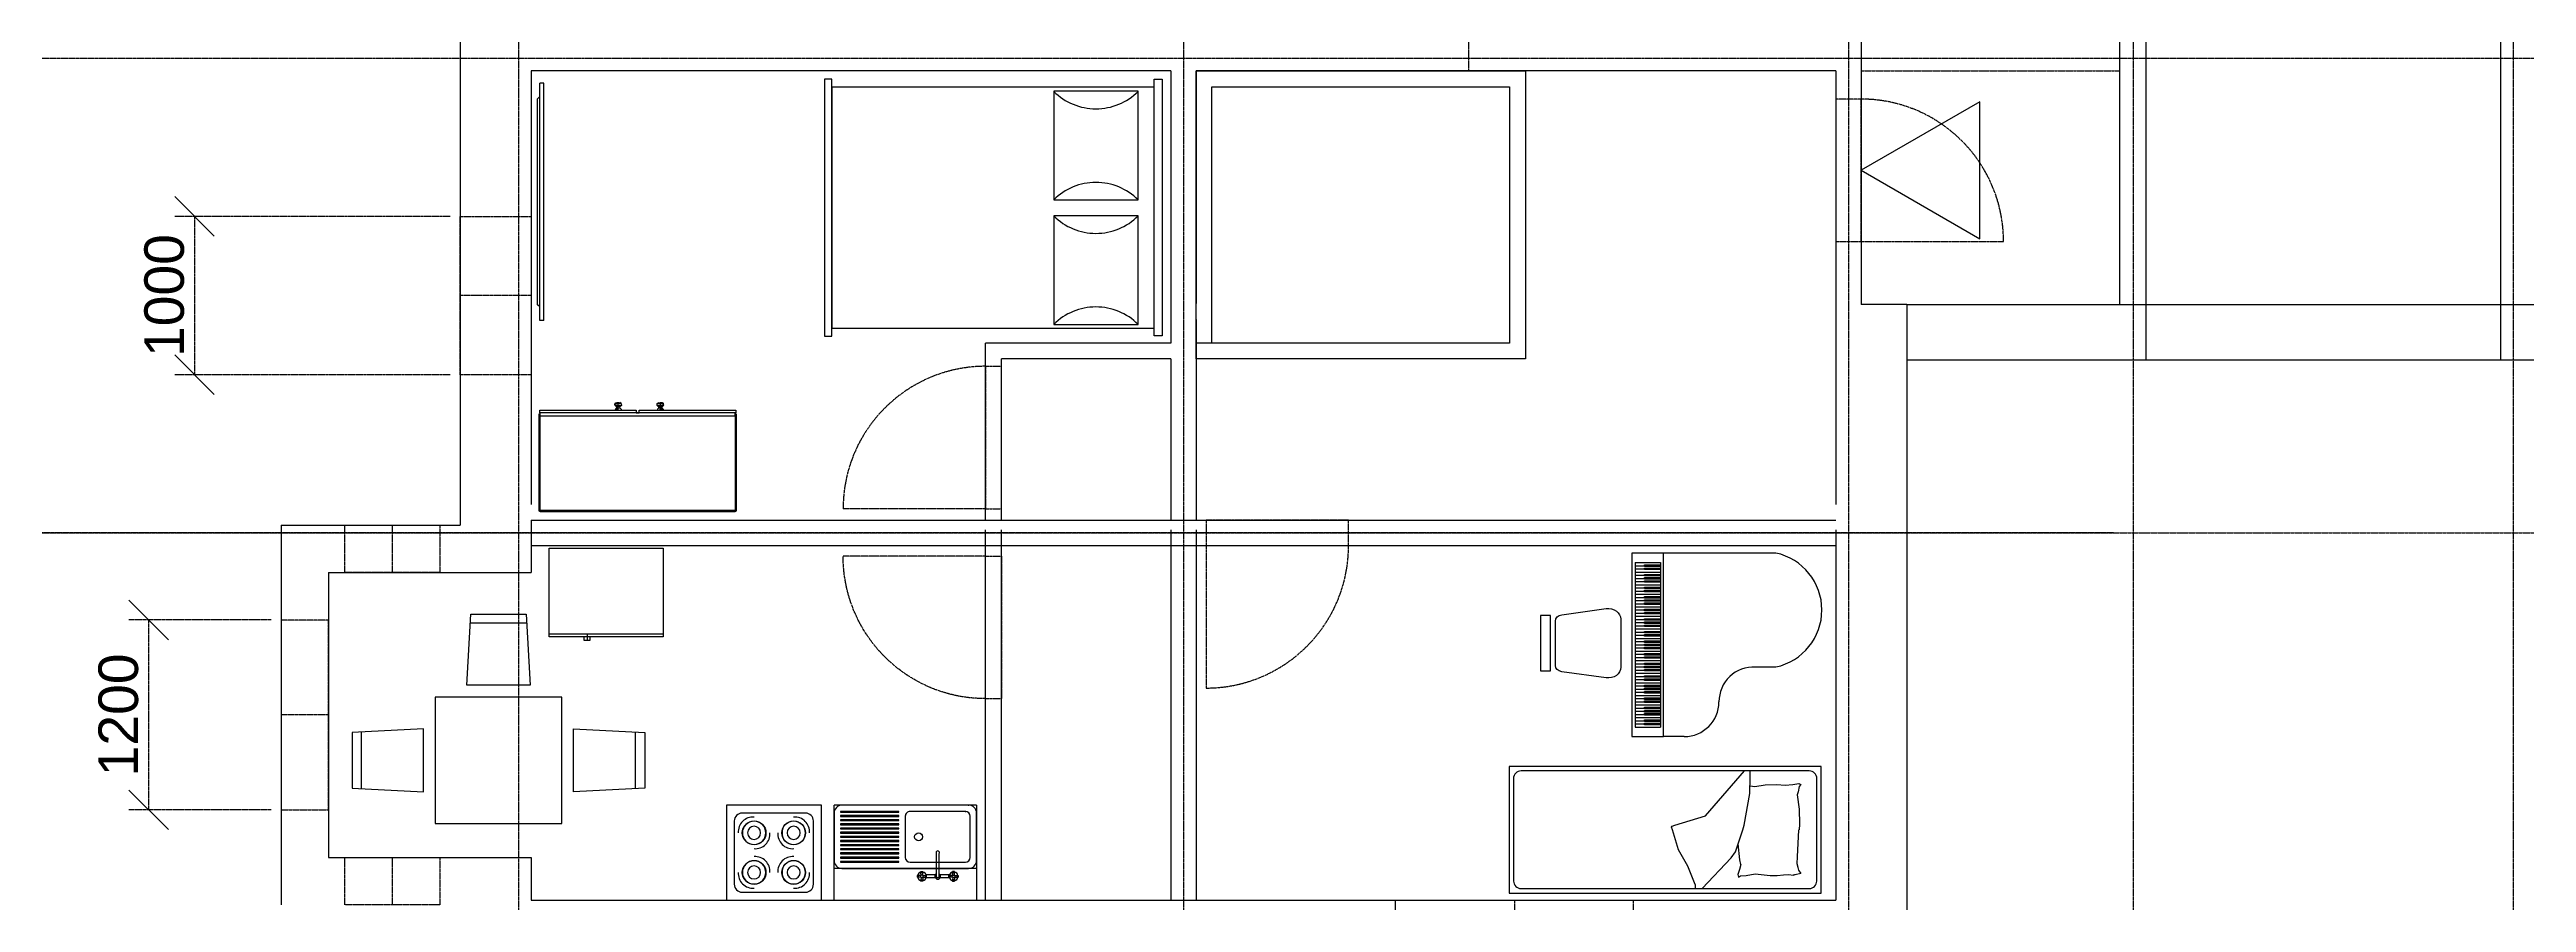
# Model space of a CAD drawing. Header units: millimetres. Extents: x -10810 to 173005, y -5940 to 37270.
# Drawn here: x 694 to 16341, y 2162 to 7552 of the extents above; entities that cross this region are included whole.
import ezdxf

# ---------------------------------------------------------------- set-up
doc = ezdxf.new("R2010")
doc.units = ezdxf.units.MM
doc.linetypes.add('Штрих-пунктир', pattern=[24, 20, -1.5, 1, -1.5])
for name, color, linetype in [('Двери', 100, 'Continuous'), ('Мебель', 130, 'Continuous'), ('Окна', 130, 'Continuous'), ('Оси 2', 240, 'Continuous'), ('Стены', 40, 'Continuous')]:
    doc.layers.add(name, color=color, linetype=linetype)
doc.styles.get("Standard").update_dxf_attribs({"font": 'arial.ttf'})
doc.dimstyles.new('ISO-25', dxfattribs={"dimtxt": 2.5, "dimasz": 2.5, "dimexe": 1.25, "dimexo": 0.625, "dimtad": 1, "dimtxsty": 'Standard', "dimblk": 'OBLIQUE', "dimcen": 2.5, "dimadec": 0, "dimazin": 0, "dimtfac": 1, "dimtmove": 0, "dimatfit": 3, "dimfxl": 1, "dimarcsym": 0})

# ---------------------------------------------------------------- blocks, each defined once
blk = doc.blocks.new('_Oblique')
at = {"color": 0, "linetype": 'ByBlock', "lineweight": -2}
blk.add_line((-0.5, -0.5), (0.5, 0.5), dxfattribs=at)
blk = doc.blocks.new('*D7')
at = {"layer": 'Defpoints', "color": 0, "linetype": 'Штрих-пунктир'}
for p in [(-3220, 4497), (13857, 4497), (13730, 2097)]:
    blk.add_point(p, dxfattribs=at)
at = {"layer": 'Оси 2', "color": 0, "linetype": 'Штрих-пунктир', "lineweight": -2}
for p, q in [((13732, 4497), (-3470, 4497)), ((-3220, 2097), (-3220, 4497)), ((13605, 2097), (-3470, 2097))]:
    blk.add_line(p, q, dxfattribs=at)
at = {"layer": 'Оси 2', "color": 0, "linetype": 'Штрих-пунктир', "lineweight": -2, "xscale": 500, "yscale": 500, "zscale": 500}
for p, rotation in [((-3220, 4497), 90), ((-3220, 2097), 270)]:
    blk.add_blockref('_Oblique', p, dxfattribs=dict(at, rotation=rotation))
at = {"layer": 'Оси 2', "color": 0, "linetype": 'Штрих-пунктир', "insert": (-3600, 3297), "char_height": 500, "attachment_point": 5, "rotation": 90}
blk.add_mtext('2400', dxfattribs=at)
blk = doc.blocks.new('Piano - Baby Grand')
at = {"linetype": 'Continuous'}
for p, q in [((-29, 8.250005), (-29, -27.249995)), ((7, 1.250005), (7, 8.250005)), ((29, -20.749995), (29, -27.249995)), ((-29, -27.249995), (-29, -37.249995)), ((29, -27.249995), (-29, -27.249995)), ((-26, -36.249995), (-26, -28.249995)), ((-26, -28.249995), (26, -28.249995)), ((-25.25, -33.249995), (-25.25, -28.249995)), ((-24.75, -28.249995), (-24.75, -33.249995)), ((-24.25, -33.249995), (-24.25, -28.249995)), ((-23.75, -28.249995), (-23.75, -33.249995)), ((-23, -36.249995), (-23, -28.249995)), ((-22.25, -33.249995), (-22.25, -28.249995)), ((-21.75, -28.249995), (-21.75, -33.249995)), ((-21.25, -33.249995), (-21.25, -28.249995)), ((-20.75, -28.249995), (-20.75, -33.249995)), ((-20.25, -33.249995), (-20.25, -28.249995)), ((-19.75, -28.249995), (-19.75, -33.249995)), ((-19, -36.249995), (-19, -28.249995)), ((-18.25, -33.249995), (-18.25, -28.249995)), ((-17.75, -28.249995), (-17.75, -33.249995)), ((-17.25, -33.249995), (-17.25, -28.249995)), ((-16.75, -28.249995), (-16.75, -33.249995)), ((-16, -36.249995), (-16, -28.249995)), ((-15.25, -33.249995), (-15.25, -28.249995)), ((-14.75, -28.249995), (-14.75, -33.249995)), ((-14.25, -33.249995), (-14.25, -28.249995)), ((-13.75, -28.249995), (-13.75, -33.249995)), ((-13.25, -33.249995), (-13.25, -28.249995)), ((-12.75, -28.249995), (-12.75, -33.249995)), ((-12, -36.249995), (-12, -28.249995)), ((-11.25, -33.249995), (-11.25, -28.249995)), ((-10.75, -28.249995), (-10.75, -33.249995)), ((-10.25, -33.249995), (-10.25, -28.249995)), ((-9.75, -28.249995), (-9.75, -33.249995)), ((-9, -36.249995), (-9, -28.249995)), ((-8.25, -33.249995), (-8.25, -28.249995)), ((-7.75, -28.249995), (-7.75, -33.249995)), ((-7.25, -33.249995), (-7.25, -28.249995)), ((-6.75, -28.249995), (-6.75, -33.249995)), ((-6.25, -33.249995), (-6.25, -28.249995)), ((-5.75, -28.249995), (-5.75, -33.249995)), ((-5, -36.249995), (-5, -28.249995)), ((-4.25, -33.249995), (-4.25, -28.249995)), ((-3.75, -28.249995), (-3.75, -33.249995)), ((-3.25, -33.249995), (-3.25, -28.249995)), ((-2.75, -28.249995), (-2.75, -33.249995)), ((-2, -36.249995), (-2, -28.249995)), ((-1.25, -33.249995), (-1.25, -28.249995)), ((-0.75, -28.249995), (-0.75, -33.249995)), ((-0.25, -33.249995), (-0.25, -28.249995)), ((0.25, -28.249995), (0.25, -33.249995)), ((0.75, -33.249995), (0.75, -28.249995)), ((1.25, -28.249995), (1.25, -33.249995)), ((2, -36.249995), (2, -28.249995)), ((2.75, -33.249995), (2.75, -28.249995)), ((3.25, -28.249995), (3.25, -33.249995)), ((3.75, -33.249995), (3.75, -28.249995)), ((4.25, -28.249995), (4.25, -33.249995)), ((5, -36.249995), (5, -28.249995)), ((5.75, -33.249995), (5.75, -28.249995)), ((6.25, -28.249995), (6.25, -33.249995)), ((6.75, -33.249995), (6.75, -28.249995)), ((7.25, -28.249995), (7.25, -33.249995)), ((7.75, -33.249995), (7.75, -28.249995)), ((8.25, -28.249995), (8.25, -33.249995)), ((9, -36.249995), (9, -28.249995)), ((9.75, -33.249995), (9.75, -28.249995)), ((10.25, -28.249995), (10.25, -33.249995)), ((10.75, -33.249995), (10.75, -28.249995)), ((11.25, -28.249995), (11.25, -33.249995)), ((12, -36.249995), (12, -28.249995)), ((12.75, -33.249995), (12.75, -28.249995)), ((13.25, -28.249995), (13.25, -33.249995)), ((13.75, -33.249995), (13.75, -28.249995)), ((14.25, -28.249995), (14.25, -33.249995)), ((14.75, -33.249995), (14.75, -28.249995)), ((15.25, -28.249995), (15.25, -33.249995)), ((16, -36.249995), (16, -28.249995)), ((16.75, -33.249995), (16.75, -28.249995)), ((17.25, -28.249995), (17.25, -33.249995)), ((17.75, -33.249995), (17.75, -28.249995)), ((18.25, -28.249995), (18.25, -33.249995)), ((19, -36.249995), (19, -28.249995)), ((19.75, -33.249995), (19.75, -28.249995)), ((20.25, -28.249995), (20.25, -33.249995)), ((20.75, -33.249995), (20.75, -28.249995)), ((21.25, -28.249995), (21.25, -33.249995)), ((21.75, -33.249995), (21.75, -28.249995)), ((22.25, -28.249995), (22.25, -33.249995)), ((23, -36.249995), (23, -28.249995)), ((23.75, -33.249995), (23.75, -28.249995)), ((24.25, -28.249995), (24.25, -33.249995)), ((24.75, -33.249995), (24.75, -28.249995)), ((25.25, -28.249995), (25.25, -33.249995)), ((26, -36.249995), (26, -28.249995)), ((29, -37.249995), (29, -27.249995)), ((-29, -37.249995), (29, -37.249995)), ((-26, -36.249995), (-25, -36.249995)), ((-25, -33.249995), (-25.25, -33.249995)), ((-24.75, -33.249995), (-25, -33.249995)), ((-25, -36.249995), (-25, -33.249995)), ((-25, -36.249995), (-24, -36.249995)), ((-24, -33.249995), (-24.25, -33.249995)), ((-23.75, -33.249995), (-24, -33.249995)), ((-24, -36.249995), (-24, -33.249995)), ((-24, -36.249995), (-23, -36.249995)), ((-23, -36.249995), (-22, -36.249995)), ((-22, -33.249995), (-22.25, -33.249995)), ((-21.75, -33.249995), (-22, -33.249995)), ((-22, -36.249995), (-22, -33.249995)), ((-22, -36.249995), (-21, -36.249995)), ((-21, -33.249995), (-21.25, -33.249995)), ((-20.75, -33.249995), (-21, -33.249995)), ((-21, -36.249995), (-21, -33.249995)), ((-21, -36.249995), (-20, -36.249995)), ((-20, -33.249995), (-20.25, -33.249995)), ((-19.75, -33.249995), (-20, -33.249995)), ((-20, -36.249995), (-20, -33.249995)), ((-20, -36.249995), (-19, -36.249995)), ((-19, -36.249995), (-18, -36.249995)), ((-18, -33.249995), (-18.25, -33.249995)), ((-17.75, -33.249995), (-18, -33.249995)), ((-18, -36.249995), (-18, -33.249995)), ((-18, -36.249995), (-17, -36.249995)), ((-17, -33.249995), (-17.25, -33.249995)), ((-16.75, -33.249995), (-17, -33.249995)), ((-17, -36.249995), (-17, -33.249995)), ((-17, -36.249995), (-16, -36.249995)), ((-16, -36.249995), (-15, -36.249995)), ((-15, -33.249995), (-15.25, -33.249995)), ((-14.75, -33.249995), (-15, -33.249995)), ((-15, -36.249995), (-15, -33.249995)), ((-15, -36.249995), (-14, -36.249995)), ((-14, -33.249995), (-14.25, -33.249995)), ((-13.75, -33.249995), (-14, -33.249995)), ((-14, -36.249995), (-14, -33.249995)), ((-14, -36.249995), (-13, -36.249995)), ((-13, -33.249995), (-13.25, -33.249995)), ((-12.75, -33.249995), (-13, -33.249995)), ((-13, -36.249995), (-13, -33.249995)), ((-13, -36.249995), (-12, -36.249995)), ((-12, -36.249995), (-11, -36.249995)), ((-11, -33.249995), (-11.25, -33.249995)), ((-10.75, -33.249995), (-11, -33.249995)), ((-11, -36.249995), (-11, -33.249995)), ((-11, -36.249995), (-10, -36.249995)), ((-10, -33.249995), (-10.25, -33.249995)), ((-9.75, -33.249995), (-10, -33.249995)), ((-10, -36.249995), (-10, -33.249995)), ((-10, -36.249995), (-9, -36.249995)), ((-9, -36.249995), (-8, -36.249995)), ((-8, -33.249995), (-8.25, -33.249995)), ((-7.75, -33.249995), (-8, -33.249995)), ((-8, -36.249995), (-8, -33.249995)), ((-8, -36.249995), (-7, -36.249995)), ((-7, -33.249995), (-7.25, -33.249995)), ((-6.75, -33.249995), (-7, -33.249995)), ((-7, -36.249995), (-7, -33.249995)), ((-7, -36.249995), (-6, -36.249995)), ((-6, -33.249995), (-6.25, -33.249995)), ((-5.75, -33.249995), (-6, -33.249995)), ((-6, -36.249995), (-6, -33.249995)), ((-6, -36.249995), (-5, -36.249995)), ((-5, -36.249995), (-4, -36.249995)), ((-4, -33.249995), (-4.25, -33.249995)), ((-3.75, -33.249995), (-4, -33.249995)), ((-4, -36.249995), (-4, -33.249995)), ((-4, -36.249995), (-3, -36.249995)), ((-3, -33.249995), (-3.25, -33.249995)), ((-2.75, -33.249995), (-3, -33.249995)), ((-3, -36.249995), (-3, -33.249995)), ((-3, -36.249995), (-2, -36.249995)), ((-2, -36.249995), (-1, -36.249995)), ((-1, -33.249995), (-1.25, -33.249995)), ((-0.75, -33.249995), (-1, -33.249995)), ((-1, -36.249995), (-1, -33.249995)), ((-1, -36.249995), (0, -36.249995)), ((0, -33.249995), (-0.25, -33.249995)), ((0.25, -33.249995), (0, -33.249995)), ((0, -36.249995), (0, -33.249995)), ((0, -36.249995), (1, -36.249995)), ((1, -33.249995), (0.75, -33.249995)), ((1.25, -33.249995), (1, -33.249995)), ((1, -36.249995), (1, -33.249995)), ((1, -36.249995), (2, -36.249995)), ((2, -36.249995), (3, -36.249995)), ((3, -33.249995), (2.75, -33.249995)), ((3.25, -33.249995), (3, -33.249995)), ((3, -36.249995), (3, -33.249995)), ((3, -36.249995), (4, -36.249995)), ((4, -33.249995), (3.75, -33.249995)), ((4.25, -33.249995), (4, -33.249995)), ((4, -36.249995), (4, -33.249995)), ((4, -36.249995), (5, -36.249995)), ((5, -36.249995), (6, -36.249995)), ((6, -33.249995), (5.75, -33.249995)), ((6.25, -33.249995), (6, -33.249995)), ((6, -36.249995), (6, -33.249995)), ((6, -36.249995), (7, -36.249995)), ((7, -33.249995), (6.75, -33.249995)), ((7.25, -33.249995), (7, -33.249995)), ((7, -36.249995), (7, -33.249995)), ((7, -36.249995), (8, -36.249995)), ((8, -33.249995), (7.75, -33.249995)), ((8.25, -33.249995), (8, -33.249995)), ((8, -36.249995), (8, -33.249995)), ((8, -36.249995), (9, -36.249995)), ((9, -36.249995), (10, -36.249995)), ((10, -33.249995), (9.75, -33.249995)), ((10.25, -33.249995), (10, -33.249995)), ((10, -36.249995), (10, -33.249995)), ((10, -36.249995), (11, -36.249995)), ((11, -33.249995), (10.75, -33.249995)), ((11.25, -33.249995), (11, -33.249995)), ((11, -36.249995), (11, -33.249995)), ((11, -36.249995), (12, -36.249995)), ((12, -36.249995), (13, -36.249995)), ((13, -33.249995), (12.75, -33.249995)), ((13.25, -33.249995), (13, -33.249995)), ((13, -36.249995), (13, -33.249995)), ((13, -36.249995), (14, -36.249995)), ((14, -33.249995), (13.75, -33.249995)), ((14.25, -33.249995), (14, -33.249995)), ((14, -36.249995), (14, -33.249995)), ((14, -36.249995), (15, -36.249995)), ((15, -33.249995), (14.75, -33.249995)), ((15.25, -33.249995), (15, -33.249995)), ((15, -36.249995), (15, -33.249995)), ((15, -36.249995), (16, -36.249995)), ((16, -36.249995), (17, -36.249995)), ((17, -33.249995), (16.75, -33.249995)), ((17.25, -33.249995), (17, -33.249995)), ((17, -36.249995), (17, -33.249995)), ((17, -36.249995), (18, -36.249995)), ((18, -33.249995), (17.75, -33.249995)), ((18.25, -33.249995), (18, -33.249995)), ((18, -36.249995), (18, -33.249995)), ((18, -36.249995), (19, -36.249995)), ((19, -36.249995), (20, -36.249995)), ((20, -33.249995), (19.75, -33.249995)), ((20.25, -33.249995), (20, -33.249995)), ((20, -36.249995), (20, -33.249995)), ((20, -36.249995), (21, -36.249995)), ((21, -33.249995), (20.75, -33.249995)), ((21.25, -33.249995), (21, -33.249995)), ((21, -36.249995), (21, -33.249995)), ((21, -36.249995), (22, -36.249995)), ((22, -33.249995), (21.75, -33.249995)), ((22.25, -33.249995), (22, -33.249995)), ((22, -36.249995), (22, -33.249995)), ((22, -36.249995), (23, -36.249995)), ((23, -36.249995), (24, -36.249995)), ((24, -33.249995), (23.75, -33.249995)), ((24.25, -33.249995), (24, -33.249995)), ((24, -36.249995), (24, -33.249995)), ((24, -36.249995), (25, -36.249995)), ((25, -33.249995), (24.75, -33.249995)), ((25.25, -33.249995), (25, -33.249995)), ((25, -36.249995), (25, -33.249995)), ((25, -36.249995), (26, -36.249995))]:
    blk.add_line(p, q, dxfattribs=at)
for centre, radius, start, end in [((-11, 4.327585), 18.42241, 12.29325, 167.7067), ((18, 1.250005), 11, 177.3974, 270), ((18, -20.749995), 11, 0, 90)]:
    blk.add_arc(centre, radius, start, end, dxfattribs=at)
blk = doc.blocks.new('m_51')
at = {"ltscale": 600}
for p, q in [((771, -1219), (578, -1403)), ((746, -1176), (771, -1176)), ((67, -1523), (28, -1523)), ((170, -1521), (67, -1523)), ((371, -1486), (170, -1521)), ((400, -1477), (371, -1486)), ((489, -1448), (400, -1477))]:
    blk.add_line(p, q, dxfattribs=at)
for points in [[(400, -1972), (0, -1972), (0, 0), (400, 0)], [(400, -1972), (0, -1972), (0, 0), (400, 0)], [(400, 0), (800, 0), (800, -1972), (400, -1972)], [(400, 0), (800, 0), (800, -1972), (400, -1972)], [(383, -1027), (378, -1030), (370, -1048), (311, -1241), (28, -1488)], [(400, -1032), (383, -1027), (383, -1027)], [(746, -1176), (630, -1130), (527, -1071), (400, -1032)], [(578, -1403), (540, -1430), (489, -1448)], [(122, -1522), (126, -1553), (115, -1617), (114, -1691), (118, -1744), (113, -1792), (107, -1830), (113, -1843), (126, -1832), (160, -1826), (179, -1819), (269, -1833), (365, -1835), (400, -1832)], [(619, -1464), (590, -1458), (489, -1448)], [(619, -1464), (651, -1456), (682, -1446), (700, -1449), (691, -1461), (688, -1497), (679, -1555), (688, -1650), (689, -1694), (685, -1733), (682, -1766), (686, -1796)]]:
    blk.add_lwpolyline(points, dxfattribs=at)
for points in [[(400, -1944), (76, -1944, -0.414214), (28, -1896), (28, -76, -0.414214), (76, -28), (400, -28)], [(400, -28), (724, -28, -0.414214), (771, -76), (771, -1896, -0.414214), (724, -1944), (400, -1944)], [(400, -1829), (571, -1819), (613, -1818), (637, -1824), (639, -1824, -0.14412), (655, -1829), (676, -1842), (684, -1808, -0.029265), (685, -1804, 0.086134), (686, -1794)]]:
    blk.add_lwpolyline(points, format="xyb", dxfattribs=at)
blk = doc.blocks.new('I_FURN_CHAIR_SECRETARY_P')
at = {"color": 0, "linetype": 'ByBlock', "lineweight": -2}
blk.add_lwpolyline([(3.17, -10.32), (0, -10.32), (0, 10.32), (3.17, 10.32)], close=True, dxfattribs=at)
blk.add_lwpolyline([(4.76, 8.25), (4.76, -8.25, 0.368373), (6.77, -10.6), (20.8, -12.85, 0.46159), (25.4, -8.94), (25.4, 8.94, 0.46159), (20.8, 12.85), (6.77, 10.6, 0.368373)], format="xyb", close=True, dxfattribs=at)
at = {"layer": 'Defpoints', "color": 0, "linetype": 'ByBlock', "lineweight": -2}
for p in [(0, 12.85), (12.7, 0), (25.4, 0), (0, -12.85)]:
    blk.add_point(p, dxfattribs=at)
blk = doc.blocks.new('*U1525')
at = {"layer": 'Мебель', "color": 1, "linetype": 'Continuous', "lineweight": -3, "extrusion": (0, 0, -1), "xscale": -20, "yscale": 17, "zscale": -17}
blk.add_blockref('I_FURN_CHAIR_SECRETARY_P', (0, 0), dxfattribs=at)
blk = doc.blocks.new('A$C165f3cd8')
at = {"layer": 'Двери', "linetype": 'Штрих-пунктир'}
blk.add_line((160, 0), (1060, 0), dxfattribs=at)
blk.add_lwpolyline([(0, 900), (0, 0), (160, 0), (160, 900)], close=True, dxfattribs=at)
blk.add_arc((160, 0), 900, 0, 90, dxfattribs=at)
blk = doc.blocks.new('A$C69d2e614')
at = {"layer": 'Двери', "linetype": 'Штрих-пунктир'}
for p, q in [((900, 900), (900, 0)), ((900, 900), (1000, 900)), ((1000, 0), (1000, 900)), ((900, 0), (0, 0)), ((900, 0), (1000, 0))]:
    blk.add_line(p, q, dxfattribs=at)
blk.add_arc((900, 0), 900, 90, 180, dxfattribs=at)
blk = doc.blocks.new('m_14')
at = {"layer": 'Мебель'}
for p, q in [((-813, 2083), (-813, 2133)), ((-813, 2133), (809, 2133)), ((762, 2083), (-813, 2083)), ((-761, 2083), (-761, 45)), ((809, 2082), (686, 2082)), ((762, 45), (762, 2083)), ((809, 2133), (809, 2082)), ((-50, 1981), (-736, 1981)), ((-736, 1981), (-736, 1448)), ((-50, 1448), (-50, 1981)), ((738, 1981), (52, 1981)), ((52, 1981), (52, 1448)), ((738, 1448), (738, 1981)), ((-736, 1448), (-50, 1448)), ((52, 1448), (738, 1448)), ((812, 45), (-812, 45)), ((-812, 45), (-812, 0)), ((-812, 0), (812, 0)), ((-761, 45), (762, 45)), ((812, 0), (812, 45))]:
    blk.add_line(p, q, dxfattribs=at)
for centre, start, end in [((-1002, 1714), 0, 45), ((217, 1714), 135, 180), ((-215, 1714), 0, 45), ((1004, 1714), 135, 180), ((-1002, 1714), 315, 0), ((217, 1714), 180, 225), ((-215, 1714), 315, 0), ((1004, 1714), 180, 225)]:
    blk.add_arc(centre, 377, start, end, dxfattribs=at)
blk = doc.blocks.new('Экран')
at = {"layer": 'Мебель'}
for p, q in [((-39, 750), (-14, 750)), ((-39, 750), (-39, -750)), ((-14, 750), (-14, -750)), ((-14, 664), (0, 651)), ((0, 651), (0, -651)), ((-39, -750), (-14, -750)), ((-14, -664), (0, -651))]:
    blk.add_line(p, q, dxfattribs=at)
blk = doc.blocks.new('ms_25')
for p, q in [((0, 0), (1231.29702, 0)), ((0, -4.40765), (0, 0)), ((1231.29702, 0), (1231.29702, -4.40765)), ((-6.15644, -620.18013), (-6.15644, -4.40765)), ((-6.15644, -4.40765), (12.31241, -4.40765)), ((0, -625.00882), (0, -9.23681)), ((0, -9.23681), (1231.29702, -9.23681)), ((12.31241, -4.40765), (12.31241, -9.23681)), ((1218.98413, -4.40765), (1237.45298, -4.40765)), ((1218.98413, -9.23681), (1218.98413, -4.40765)), ((1231.29702, -9.23681), (1231.29702, -625.00882)), ((1237.45298, -4.40765), (1237.45298, -620.18013)), ((0, -620.18013), (-6.15644, -620.18013)), ((-3.07798, -643.48197), (-3.07798, -625.00882)), ((-3.07798, -625.00882), (1234.375, -625.00882)), ((1231.29702, -606.53567), (0, -606.53567)), ((0, -606.53567), (0, -625.00882)), ((624.8827, -625.00882), (606.41384, -625.00882)), ((606.41384, -625.00882), (606.41384, -643.48197)), ((624.8827, -643.48197), (624.8827, -625.00882)), ((1237.45298, -620.18013), (1231.29702, -620.18013)), ((1234.375, -625.00882), (1234.375, -643.48197)), ((606.41384, -643.48197), (-3.07798, -643.48197)), ((452.04878, -677.29259), (454.86116, -669.71493)), ((473.37103, -671.57078), (452.04878, -677.29259)), ((453.49598, -671.57078), (452.04878, -677.29259)), ((452.04878, -677.29259), (452.3983, -682.28221)), ((452.3983, -682.28221), (453.98998, -685.84633)), ((454.86116, -669.71493), (453.49598, -671.57078)), ((473.37103, -685.84633), (453.98998, -685.84633)), ((453.98998, -685.84633), (456.61306, -688.22169)), ((456.06041, -648.24748), (454.76151, -643.48197)), ((454.86116, -669.71493), (473.37103, -666.65959)), ((454.86116, -669.71493), (460.56461, -666.65959)), ((473.37103, -671.57078), (454.86116, -669.71493)), ((461.67374, -653.19586), (456.06041, -648.24748)), ((456.06041, -648.24748), (473.37103, -648.24748)), ((462.23021, -655.81989), (456.06041, -648.24748)), ((456.61306, -688.22169), (473.37103, -685.84633)), ((464.1366, -690.35936), (456.61306, -688.22169)), ((460.56461, -666.65959), (462.87298, -658.84566)), ((462.73422, -666.06069), (460.56461, -666.65959)), ((473.37103, -648.24748), (461.67374, -653.19586)), ((461.67374, -653.19586), (473.37103, -657.2032)), ((463.44519, -661.54742), (461.67374, -653.19586)), ((463.44519, -661.54742), (462.73422, -666.06069)), ((462.73422, -666.06069), (473.37103, -666.65959)), ((473.37103, -657.2032), (463.44519, -661.54742)), ((468.62316, -690.59682), (464.1366, -690.35936)), ((478.11699, -690.59682), (468.62316, -690.59682)), ((473.37103, -643.48197), (473.37103, -657.2032)), ((473.37103, -666.65959), (473.37103, -657.2032)), ((473.37103, -657.2032), (483.3827, -657.2032)), ((473.37103, -671.57078), (473.37103, -666.65959)), ((473.37103, -666.65959), (486.17554, -666.65959)), ((493.24417, -671.57078), (473.37103, -671.57078)), ((473.37103, -685.84633), (473.37103, -671.57078)), ((492.75017, -685.84633), (473.37103, -685.84633)), ((492.75017, -685.84633), (482.60355, -690.35936)), ((483.3827, -657.2032), (490.67974, -648.24748)), ((486.17554, -666.65959), (483.3827, -657.2032)), ((486.17554, -666.65959), (493.24417, -671.57078)), ((490.67974, -648.24748), (491.97865, -643.48197)), ((493.24417, -671.57078), (492.75017, -685.84633)), ((1234.375, -643.48197), (624.8827, -643.48197)), ((718.90402, -671.57078), (725.97265, -666.65959)), ((738.77716, -671.57078), (718.90402, -671.57078)), ((719.3985, -685.84633), (718.90402, -671.57078)), ((738.77716, -685.84633), (719.3985, -685.84633)), ((719.3985, -685.84633), (729.54464, -690.35936)), ((721.46654, -648.24748), (720.17002, -643.48197)), ((728.76549, -657.2032), (721.46654, -648.24748)), ((728.76549, -657.2032), (725.97265, -666.65959)), ((725.97265, -666.65959), (738.77716, -666.65959)), ((738.77716, -657.2032), (728.76549, -657.2032)), ((743.52551, -690.59682), (734.0312, -690.59682)), ((738.77716, -643.48197), (738.77716, -685.84633)), ((750.47445, -653.19586), (738.77716, -648.24748)), ((738.77716, -648.24748), (756.08778, -648.24748)), ((738.77716, -657.2032), (750.47445, -653.19586)), ((748.703, -661.54742), (738.77716, -657.2032)), ((738.77716, -666.65959), (749.41397, -666.06069)), ((757.28703, -669.71493), (738.77716, -666.65959)), ((738.77716, -671.57078), (757.28703, -669.71493)), ((760.09941, -677.29259), (738.77716, -671.57078)), ((758.15821, -685.84633), (738.77716, -685.84633)), ((738.77716, -685.84633), (755.53513, -688.22169)), ((748.01159, -690.35936), (743.52551, -690.59682)), ((755.53513, -688.22169), (748.01159, -690.35936)), ((748.703, -661.54742), (750.47445, -653.19586)), ((749.41397, -666.06069), (748.703, -661.54742)), ((751.58215, -666.65959), (749.27521, -658.84662)), ((751.58215, -666.65959), (749.41397, -666.06069)), ((756.08778, -648.24748), (749.91798, -655.81989)), ((750.47445, -653.19586), (756.08778, -648.24748)), ((757.28703, -669.71493), (751.58215, -666.65959)), ((758.15821, -685.84633), (755.53513, -688.22169)), ((756.08778, -648.24748), (757.38478, -643.48197)), ((760.09941, -677.29259), (757.28703, -669.71493)), ((757.28703, -669.71493), (758.65221, -671.57078)), ((759.74989, -682.28221), (758.15821, -685.84633)), ((758.65221, -671.57078), (760.09941, -677.29259)), ((760.09941, -677.29259), (759.74989, -682.28221))]:
    blk.add_line(p, q)
blk = doc.blocks.new('OZ883')
at = {"layer": 'Мебель'}
for p, q in [((-866, -225), (-866, -575)), ((866, -225), (866, -575)), ((-175, -1266), (175, -1266))]:
    blk.add_line(p, q, dxfattribs=at)
for points in [[(-400, -800), (400, -800), (400, 0), (-400, 0)], [(-474, -600), (-924, -575), (-924, -225), (-474, -200)], [(474, -600), (924, -575), (924, -225), (474, -200)], [(200, -874), (175, -1324), (-175, -1324), (-200, -874)]]:
    blk.add_lwpolyline(points, close=True, dxfattribs=at)
blk = doc.blocks.new('Cab Belfast Sink 2D_16')
at = {"layer": 'Мебель', "linetype": 'Continuous'}
for p, q in [((900, 600), (0, 600)), ((137, 475), (136, 474)), ((136, 473), (137, 474)), ((136, 474), (137, 473)), ((138, 476), (137, 476)), ((137, 476), (137, 475)), ((137, 473), (137, 472)), ((137, 472), (138, 472)), ((139, 476), (138, 476)), ((138, 472), (139, 472)), ((151, 480), (139, 480)), ((139, 476), (139, 480)), ((151, 476), (139, 476)), ((139, 472), (151, 472)), ((140, 457), (139, 472)), ((150, 457), (151, 472)), ((151, 476), (151, 480)), ((151, 476), (152, 476)), ((152, 472), (151, 472)), ((152, 476), (153, 476)), ((153, 472), (152, 472)), ((153, 476), (153, 475)), ((153, 475), (154, 474)), ((153, 474), (154, 473)), ((154, 474), (153, 473)), ((153, 473), (153, 472)), ((337, 475), (336, 474)), ((337, 474), (336, 473)), ((336, 474), (337, 473)), ((338, 476), (337, 476)), ((337, 476), (337, 475)), ((337, 473), (337, 472)), ((337, 472), (338, 472)), ((339, 476), (338, 476)), ((338, 472), (339, 472)), ((339, 480), (351, 480)), ((339, 476), (339, 480)), ((339, 476), (351, 476)), ((351, 472), (339, 472)), ((340, 457), (339, 472)), ((350, 457), (351, 472)), ((351, 476), (351, 480)), ((351, 476), (352, 476)), ((352, 472), (351, 472)), ((352, 476), (353, 476)), ((353, 472), (352, 472)), ((353, 476), (353, 475)), ((353, 475), (354, 474)), ((354, 473), (353, 474)), ((354, 474), (353, 473)), ((353, 473), (353, 472)), ((0, 400), (900, 400)), ((0, 350), (0, 50)), ((40, 330), (40, 70)), ((850, 400), (50, 400)), ((420, 360), (70, 360)), ((115, 444), (115, 456)), ((119, 456), (115, 456)), ((119, 444), (115, 444)), ((119, 457), (119, 458)), ((119, 458), (120, 458)), ((119, 456), (119, 457)), ((119, 444), (119, 456)), ((119, 444), (119, 443)), ((119, 443), (119, 442)), ((119, 442), (120, 442)), ((120, 458), (121, 458)), ((120, 442), (121, 442)), ((121, 458), (122, 458)), ((121, 442), (122, 442)), ((122, 458), (123, 458)), ((122, 442), (123, 442)), ((123, 458), (123, 457)), ((123, 457), (123, 456)), ((138, 455), (123, 456)), ((123, 456), (123, 444)), ((138, 445), (123, 444)), ((123, 443), (123, 444)), ((123, 442), (123, 443)), ((137, 426), (136, 427)), ((136, 426), (137, 427)), ((137, 425), (136, 426)), ((137, 451), (138, 454)), ((137, 449), (137, 451)), ((138, 446), (137, 449)), ((137, 427), (137, 428)), ((137, 428), (138, 428)), ((137, 424), (137, 425)), ((138, 424), (137, 424)), ((138, 454), (140, 457)), ((140, 443), (138, 446)), ((138, 428), (139, 428)), ((139, 424), (138, 424)), ((140, 443), (139, 428)), ((151, 428), (139, 428)), ((139, 424), (151, 424)), ((139, 424), (139, 420)), ((139, 420), (151, 420)), ((140, 457), (142, 458)), ((142, 442), (140, 443)), ((142, 458), (145, 458)), ((145, 442), (142, 442)), ((145, 458), (148, 458)), ((148, 442), (145, 442)), ((148, 458), (150, 457)), ((150, 443), (148, 442)), ((150, 457), (152, 454)), ((152, 446), (150, 443)), ((150, 443), (151, 428)), ((152, 428), (151, 428)), ((151, 424), (151, 420)), ((151, 424), (152, 424)), ((152, 455), (167, 456)), ((152, 454), (153, 451)), ((153, 449), (152, 446)), ((152, 445), (167, 444)), ((153, 428), (152, 428)), ((152, 424), (153, 424)), ((153, 451), (153, 449)), ((153, 427), (153, 428)), ((154, 427), (153, 426)), ((154, 426), (153, 427)), ((153, 425), (154, 426)), ((153, 424), (153, 425)), ((168, 458), (167, 458)), ((167, 458), (167, 457)), ((167, 457), (167, 456)), ((167, 444), (167, 456)), ((167, 443), (167, 444)), ((167, 442), (167, 443)), ((168, 442), (167, 442)), ((169, 458), (168, 458)), ((169, 442), (168, 442)), ((170, 458), (169, 458)), ((170, 442), (169, 442)), ((171, 458), (170, 458)), ((171, 442), (170, 442)), ((171, 460), (230, 460)), ((171, 457), (171, 458)), ((171, 456), (171, 457)), ((171, 456), (175, 456)), ((171, 456), (171, 444)), ((171, 444), (175, 444)), ((171, 444), (171, 443)), ((171, 443), (171, 442)), ((171, 440), (230, 440)), ((175, 456), (175, 444)), ((237, 454), (236, 452)), ((236, 452), (236, 306)), ((239, 457), (237, 454)), ((242, 458), (239, 457)), ((245, 459), (242, 458)), ((248, 458), (245, 459)), ((251, 457), (248, 458)), ((253, 454), (251, 457)), ((254, 452), (253, 454)), ((254, 306), (254, 452)), ((260, 460), (319, 460)), ((260, 440), (319, 440)), ((315, 456), (315, 444)), ((319, 456), (315, 456)), ((319, 444), (315, 444)), ((319, 457), (319, 458)), ((319, 458), (320, 458)), ((319, 456), (319, 457)), ((319, 456), (319, 444)), ((319, 444), (319, 443)), ((319, 443), (319, 442)), ((319, 442), (320, 442)), ((320, 458), (321, 458)), ((320, 442), (321, 442)), ((321, 458), (322, 458)), ((321, 442), (322, 442)), ((322, 458), (323, 458)), ((322, 442), (323, 442)), ((323, 458), (323, 457)), ((323, 457), (323, 456)), ((338, 455), (323, 456)), ((323, 444), (323, 456)), ((338, 445), (323, 444)), ((323, 443), (323, 444)), ((323, 442), (323, 443)), ((336, 427), (337, 426)), ((336, 426), (337, 427)), ((337, 425), (336, 426)), ((338, 454), (337, 451)), ((337, 451), (337, 449)), ((337, 449), (338, 446)), ((337, 427), (337, 428)), ((337, 428), (338, 428)), ((337, 424), (337, 425)), ((338, 424), (337, 424)), ((340, 457), (338, 454)), ((338, 446), (340, 443)), ((338, 428), (339, 428)), ((339, 424), (338, 424)), ((340, 443), (339, 428)), ((339, 428), (351, 428)), ((351, 424), (339, 424)), ((339, 424), (339, 420)), ((351, 420), (339, 420)), ((342, 458), (340, 457)), ((340, 443), (342, 442)), ((345, 458), (342, 458)), ((342, 442), (345, 442)), ((348, 458), (345, 458)), ((345, 442), (348, 442)), ((350, 457), (348, 458)), ((348, 442), (350, 443)), ((352, 454), (350, 457)), ((350, 443), (352, 446)), ((350, 443), (351, 428)), ((352, 428), (351, 428)), ((351, 424), (351, 420)), ((351, 424), (352, 424)), ((352, 455), (367, 456)), ((353, 451), (352, 454)), ((352, 446), (353, 449)), ((352, 445), (367, 444)), ((353, 428), (352, 428)), ((352, 424), (353, 424)), ((353, 449), (353, 451)), ((353, 427), (353, 428)), ((353, 426), (354, 427)), ((354, 426), (353, 427)), ((353, 425), (354, 426)), ((353, 424), (353, 425)), ((368, 458), (367, 458)), ((367, 458), (367, 457)), ((367, 457), (367, 456)), ((367, 456), (367, 444)), ((367, 443), (367, 444)), ((367, 442), (367, 443)), ((368, 442), (367, 442)), ((369, 458), (368, 458)), ((369, 442), (368, 442)), ((370, 458), (369, 458)), ((370, 442), (369, 442)), ((371, 458), (370, 458)), ((371, 442), (370, 442)), ((371, 457), (371, 458)), ((371, 456), (371, 457)), ((371, 456), (375, 456)), ((371, 444), (371, 456)), ((371, 444), (375, 444)), ((371, 444), (371, 443)), ((371, 443), (371, 442)), ((375, 444), (375, 456)), ((450, 70), (450, 330)), ((860, 360), (490, 360)), ((490, 360), (490, 355)), ((490, 355), (860, 355)), ((860, 334), (490, 334)), ((490, 334), (490, 329)), ((490, 329), (860, 329)), ((860, 355), (860, 360)), ((860, 329), (860, 334)), ((900, 50), (900, 350)), ((236, 305), (234, 302)), ((234, 302), (234, 298)), ((234, 298), (236, 295)), ((236, 306), (236, 305)), ((236, 295), (238, 292)), ((238, 292), (241, 290)), ((241, 290), (245, 289)), ((245, 289), (249, 290)), ((249, 290), (252, 292)), ((252, 292), (254, 295)), ((254, 305), (254, 306)), ((256, 302), (254, 305)), ((254, 295), (256, 298)), ((256, 298), (256, 302)), ((860, 308), (490, 308)), ((490, 308), (490, 302)), ((490, 302), (860, 302)), ((860, 281), (490, 281)), ((490, 281), (490, 276)), ((490, 276), (860, 276)), ((860, 255), (490, 255)), ((490, 255), (490, 250)), ((490, 250), (860, 250)), ((860, 229), (490, 229)), ((490, 229), (490, 224)), ((490, 224), (860, 224)), ((860, 202), (490, 202)), ((490, 202), (490, 198)), ((490, 198), (860, 198)), ((860, 176), (490, 176)), ((490, 176), (490, 171)), ((490, 171), (860, 171)), ((860, 302), (860, 308)), ((860, 276), (860, 281)), ((860, 250), (860, 255)), ((860, 224), (860, 229)), ((860, 198), (860, 202)), ((860, 171), (860, 176)), ((0, 0), (900, 0)), ((50, 0), (850, 0)), ((70, 40), (420, 40)), ((860, 150), (490, 150)), ((490, 150), (490, 145)), ((490, 145), (860, 145)), ((860, 124), (490, 124)), ((490, 124), (490, 119)), ((490, 119), (860, 119)), ((860, 98), (490, 98)), ((490, 98), (490, 92)), ((490, 92), (860, 92)), ((860, 71), (490, 71)), ((490, 71), (490, 66)), ((490, 66), (860, 66)), ((860, 45), (490, 45)), ((490, 45), (490, 40)), ((490, 40), (860, 40)), ((860, 145), (860, 150)), ((860, 119), (860, 124)), ((860, 92), (860, 98)), ((860, 66), (860, 71)), ((860, 40), (860, 45))]:
    blk.add_line(p, q, dxfattribs=at)
at = {"layer": 'Мебель'}
for p, q in [((0, 0), (0, 600)), ((900, 600), (900, 0))]:
    blk.add_line(p, q, dxfattribs=at)
at = {"layer": 'Мебель', "linetype": 'Continuous'}
for centre, radius in [((245, 450), 0.18), ((366, 200), 25)]:
    blk.add_circle(centre, radius, dxfattribs=at)
for centre, radius, start, end in [((145, 450), 28, 102.44, 167.56), ((145, 450), 28, 12.44, 77.56), ((345, 450), 28, 102.44, 167.56), ((345, 450), 28, 12.44, 77.56), ((50, 350), 50, 90, 180), ((70, 330), 30, 90, 180), ((145, 450), 28, 192.44, 257.56), ((145, 450), 28, 282.44, 347.56), ((245, 450), 18, 299.4987, 240.5013), ((345, 450), 28, 192.44, 257.56), ((345, 450), 28, 282.44, 347.56), ((420, 330), 30, 0, 90), ((850, 350), 50, 0, 90), ((50, 50), 50, 180, 270), ((70, 70), 30, 180, 270), ((420, 70), 30, 270, 0), ((850, 50), 50, 270, 0)]:
    blk.add_arc(centre, radius, start, end, dxfattribs=at)
for p in [(50, 0), (70, 40)]:
    blk.add_point(p, dxfattribs=at)
blk = doc.blocks.new('Refrigerator-2 door - 36 in top')
at = {"layer": 'Мебель'}
for p, q in [((0, -26.999999), (36, -26.999999)), ((11, -27.999999), (11, -28.999999)), ((11, -28.999999), (13, -28.999999)), ((12, -26.999999), (12, -28.999999)), ((13, -28.999999), (13, -27.999999))]:
    blk.add_line(p, q, dxfattribs=at)
blk.add_lwpolyline([(0, -27.999999), (0, 0), (36, 0), (36, -27.999999)], close=True, dxfattribs=at)
blk = doc.blocks.new('k_22')
at = {"layer": 'Мебель', "ltscale": 600}
for p, q in [((0, 600), (0, 0)), ((600, 600), (0, 600)), ((50, 500), (50, 100)), ((500, 550), (100, 550)), ((550, 100), (550, 500)), ((600, 0), (600, 600)), ((0, 0), (600, 0)), ((100, 50), (500, 50))]:
    blk.add_line(p, q, dxfattribs=at)
for centre in [(175, 425), (425, 425), (175, 175), (425, 175)]:
    blk.add_circle(centre, 75, dxfattribs=at)
for centre, radius, start, end in [((100, 500), 50, 90, 180), ((168, 432), 93, 85.4974, 184.5026), ((175, 425), 73.8, 0, 180), ((425, 425), 73.8, 0, 180), ((432, 432), 93, 355.4974, 94.5026), ((500, 500), 50, 0, 90), ((175, 425), 73.8, 180, 0), ((175, 425), 41.3, 0, 180), ((175, 425), 41.3, 180, 0), ((182, 418), 93, 265.4974, 4.5026), ((418, 418), 93, 175.4974, 274.5026), ((425, 425), 73.8, 180, 0), ((425, 425), 41.3, 0, 180), ((425, 425), 41.3, 180, 0), ((168, 168), 93, 175.4974, 274.5026), ((175, 175), 73.8, 0, 180), ((175, 175), 73.8, 180, 0), ((175, 175), 41.3, 0, 180), ((175, 175), 41.3, 180, 0), ((182, 182), 93, 355.4974, 94.5026), ((418, 182), 93, 85.4974, 184.5026), ((425, 175), 73.8, 0, 180), ((425, 175), 73.8, 180, 0), ((425, 175), 41.3, 0, 180), ((425, 175), 41.3, 180, 0), ((432, 168), 93, 265.4974, 4.5026), ((100, 100), 50, 180, 270), ((500, 100), 50, 270, 0)]:
    blk.add_arc(centre, radius, start, end, dxfattribs=at)
blk = doc.blocks.new('A$Cecd61842')
at = {"layer": 'Окна', "linetype": 'Штрих-пунктир'}
for p, q in [((0, 500), (0, 1000)), ((0, 1000), (450, 1000)), ((450, 1000), (450, 500)), ((450, 500), (0, 500)), ((0, 0), (0, 500)), ((450, 500), (450, 0)), ((450, 0), (0, 0))]:
    blk.add_line(p, q, dxfattribs=at)
blk = doc.blocks.new('A$C23fbf164')
at = {"layer": 'Окна', "linetype": 'Штрих-пунктир'}
for p, q in [((300, 1200), (0, 1200)), ((0, 1200), (0, 600)), ((300, 600), (300, 1200)), ((300, 600), (0, 600)), ((0, 600), (0, 0)), ((300, 0), (300, 600)), ((0, 0), (300, 0))]:
    blk.add_line(p, q, dxfattribs=at)
blk = doc.blocks.new('A$C6ade4add')
at = {"layer": 'Окна', "linetype": 'Штрих-пунктир'}
for p, q in [((0, 0), (0, 300)), ((0, 300), (600, 300)), ((300, 0), (300, 300)), ((600, 300), (600, 0)), ((600, 0), (0, 0))]:
    blk.add_line(p, q, dxfattribs=at)
blk = doc.blocks.new('A$Ce1360be6')
at = {"layer": 'Окна', "linetype": 'Штрих-пунктир'}
for p, q in [((0, 0), (0, 450)), ((0, 450), (1500, 450)), ((750, 450), (750, 0)), ((1500, 450), (1500, 0)), ((750, 0), (0, 0)), ((1500, 0), (750, 0))]:
    blk.add_line(p, q, dxfattribs=at)
blk = doc.blocks.new('A$Cf7496d8c')
at = {"layer": 'Окна', "linetype": 'Штрих-пунктир'}
for p, q in [((0, 0), (0, 300)), ((0, 300), (600, 300)), ((300, 0), (300, 300)), ((600, 300), (600, 0)), ((600, 0), (0, 0))]:
    blk.add_line(p, q, dxfattribs=at)
blk = doc.blocks.new('*D1572')
at = {"layer": 'Defpoints', "color": 0, "linetype": 'Штрих-пунктир'}
for p in [(3287, 6497), (1610, 5497), (3287, 5497)]:
    blk.add_point(p, dxfattribs=at)
at = {"layer": 'Окна', "color": 0, "linetype": 'Штрих-пунктир', "lineweight": -2, "transparency": 16777216}
for p, q in [((3225, 6497), (1485, 6497)), ((1610, 6497), (1610, 5497)), ((3225, 5497), (1485, 5497))]:
    blk.add_line(p, q, dxfattribs=at)
at = {"layer": 'Окна', "color": 0, "linetype": 'Штрих-пунктир', "lineweight": -2, "transparency": 16777216, "xscale": 250, "yscale": 250, "zscale": 250}
for p, rotation in [((1610, 6497), 90), ((1610, 5497), 270)]:
    blk.add_blockref('_Oblique', p, dxfattribs=dict(at, rotation=rotation))
at = {"layer": 'Окна', "color": 0, "linetype": 'Штрих-пунктир', "transparency": 16777216, "insert": (1420, 5997), "char_height": 250, "attachment_point": 5, "rotation": 90}
blk.add_mtext('1000', dxfattribs=at)
blk = doc.blocks.new('*D1574')
at = {"layer": 'Defpoints', "color": 0, "linetype": 'Штрих-пунктир'}
for p in [(2157, 3947), (1320, 2747), (2157, 2747)]:
    blk.add_point(p, dxfattribs=at)
at = {"layer": 'Окна', "color": 0, "linetype": 'Штрих-пунктир', "lineweight": -2, "transparency": 16777216}
for p, q in [((2095, 3947), (1195, 3947)), ((1320, 3947), (1320, 2747)), ((2095, 2747), (1195, 2747))]:
    blk.add_line(p, q, dxfattribs=at)
at = {"layer": 'Окна', "color": 0, "linetype": 'Штрих-пунктир', "lineweight": -2, "transparency": 16777216, "xscale": 250, "yscale": 250, "zscale": 250}
for p, rotation in [((1320, 3947), 90), ((1320, 2747), 270)]:
    blk.add_blockref('_Oblique', p, dxfattribs=dict(at, rotation=rotation))
at = {"layer": 'Окна', "color": 0, "linetype": 'Штрих-пунктир', "transparency": 16777216, "insert": (1130, 3347), "char_height": 250, "attachment_point": 5, "rotation": 90}
blk.add_mtext('1200', dxfattribs=at)

msp = doc.modelspace()

# ---------------------------------------------------------------- linework, layer by layer
at = {"layer": 'Двери', "linetype": 'Штрих-пунктир'}
msp.add_line((12137.304, 6338.453), (13037.304, 6338.453), dxfattribs=at)
msp.add_lwpolyline([(11977.304, 7238.453), (11977.304, 6338.453), (12137.304, 6338.453), (12137.304, 7238.453)], close=True, dxfattribs=at)
at = {"layer": 'Двери'}
msp.add_lwpolyline([(12137.304, 6788.453), (12887.304, 6355.44), (12887.304, 7221.466)], close=True, dxfattribs=at)
at = {"layer": 'Двери', "linetype": 'Штрих-пунктир'}
msp.add_arc((12137.304, 6338.453), 900, 0, 90, dxfattribs=at)
at = {"layer": 'Оси 2', "linetype": 'Штрих-пунктир'}
for p, q in [((3657.304, 35270), (3657.304, -3940)), ((7857.304, 35270), (7857.304, -3940)), ((9657.304, 35270), (9657.304, 7416.76)), ((12057.304, 35270), (12057.304, -3940)), ((13857.304, 35270), (13857.304, -3940)), ((16257.304, 35270), (16257.304, -3940)), ((-8810, 7496.76), (33080, 7496.76)), ((-8810, 4496.76), (33080, 4496.76))]:
    msp.add_line(p, q, dxfattribs=at)
at = {"layer": 'Стены', "linetype": 'Continuous'}
for p, q in [((13777.374, 29016.76), (13769.936, 5940)), ((13937.304, 29016.76), (13937.304, 5590)), ((16177.304, 29016.76), (16177.304, 5590)), ((12137.304, 12816.76), (12137.304, 5940)), ((11977.304, 7416.76), (11977.304, 4676.76)), ((12427.304, 5940), (12137.304, 5940)), ((12427.304, 5940), (12427.304, 1726.76)), ((12427.304, 5940), (17687.304, 5940)), ((6607.304, 4576.76), (6607.304, 5696.76)), ((7777.304, 5696.76), (6607.304, 5696.76)), ((8037.304, 5696.76), (7937.304, 5696.76)), ((7777.304, 5596.76), (6707.304, 5596.76)), ((6707.304, 4576.76), (6707.304, 5596.76)), ((12427.304, 5590), (17687.304, 5590)), ((2157.304, 4546.76), (3287.304, 4546.76)), ((3737.304, 4576.76), (11977.304, 4576.76)), ((3737.304, 4576.76), (3737.304, 4416.76)), ((3737.304, 4416.76), (11977.304, 4416.76)), ((6607.304, 2176.76), (6607.304, 4516.76)), ((6707.304, 2176.76), (6707.304, 4516.76)), ((11977.304, 4516.76), (11977.304, 2176.76)), ((2457.304, 4246.76), (3737.304, 4246.76)), ((7777.304, 4157.191), (7777.304, 2176.76)), ((7937.304, 4157.191), (7937.304, 2176.76)), ((2457.304, 2446.76), (3737.304, 2446.76))]:
    msp.add_line(p, q, dxfattribs=at)
at = {"layer": 'Стены', "linetype": 'Штрих-пунктир'}
msp.add_line((12135, 7416.76), (13768.133, 7416.76), dxfattribs=at)
at = {"layer": 'Стены', "linetype": 'Continuous'}
for points in [[(3287.304, 7866.76), (3287.304, 4546.76)], [(7777.304, 7416.76), (3737.304, 7416.76)], [(3737.304, 7416.76), (3737.304, 4676.76)], [(7777.304, 7416.76), (7777.304, 5883.81)], [(7937.304, 7416.76), (7937.304, 5946.76)], [(9610, 7416.76), (7937.304, 7416.76)], [(11977.304, 7416.76), (9610, 7416.76)], [(7777.304, 5883.81), (7777.304, 5696.76)], [(7937.304, 5846.76), (7937.304, 4576.76)], [(7777.304, 5596.76), (7777.304, 4576.76)], [(2157.304, 4546.76), (2157.304, 2146.76)], [(3737.304, 4516.76), (3737.304, 4246.76)], [(7777.304, 4516.76), (7777.304, 4157.191)], [(7937.304, 4516.76), (7937.304, 4174.33)], [(2457.304, 4246.76), (2457.304, 2446.76)], [(7937.304, 4174.33), (7937.304, 4157.191)], [(3737.304, 2446.76), (3737.304, 2176.76)], [(3737.304, 2176.76), (11977.304, 2176.76)]]:
    msp.add_lwpolyline(points, dxfattribs=at)
for points in [[(7937.304, 7416.76), (10017.304, 7416.76), (10017.304, 5596.76), (7937.304, 5596.76)], [(8037.304, 7316.76), (9917.304, 7316.76), (9917.304, 5696.76), (8037.304, 5696.76)]]:
    msp.add_lwpolyline(points, close=True, dxfattribs=at)

# ---------------------------------------------------------------- block references
at = {"layer": 'Двери', "linetype": 'Штрих-пунктир'}
msp.add_blockref('A$C69d2e614', (5707.305, 4649.999), dxfattribs=at)
msp.add_blockref('A$C69d2e614', (5707.305, 4649.999), dxfattribs=at)
at = {"layer": 'Двери', "linetype": 'Штрих-пунктир', "rotation": 270}
msp.add_blockref('A$C165f3cd8', (7999.999, 4576.76), dxfattribs=at)
msp.add_blockref('A$C165f3cd8', (7999.999, 4576.76), dxfattribs=at)
at = {"layer": 'Двери', "linetype": 'Штрих-пунктир', "xscale": -1, "rotation": 180}
msp.add_blockref('A$C69d2e614', (5707.305, 4350), dxfattribs=at)
msp.add_blockref('A$C69d2e614', (5707.305, 4350), dxfattribs=at)
at = {"layer": 'Мебель', "color": 4}
for name, p, rotation in [('m_14', (5589.997, 6552.016), 270), ('m_14', (5589.997, 6552.016), 270), ('Экран', (3776.778, 6590), 180), ('Экран', (3776.778, 6590), 180), ('OZ883', (3530, 2660), 180), ('OZ883', (3530, 2660), 180)]:
    msp.add_blockref(name, p, dxfattribs=dict(at, rotation=rotation))
at = {"layer": 'Мебель', "rotation": 180}
for name, p in [('ms_25', (5025.649, 4630)), ('ms_25', (5025.649, 4630)), ('Cab Belfast Sink 2D_16', (6550, 2776.76)), ('Cab Belfast Sink 2D_16', (6550, 2776.76))]:
    msp.add_blockref(name, p, dxfattribs=at)
at = {"layer": 'Мебель', "color": 4, "xscale": 20, "yscale": 20, "zscale": 20}
msp.add_blockref('Refrigerator-2 door - 36 in top', (3849.997, 4399.998), dxfattribs=at)
msp.add_blockref('Refrigerator-2 door - 36 in top', (3849.997, 4399.998), dxfattribs=at)
at = {"layer": 'Мебель', "color": 4, "xscale": 20, "yscale": 20, "zscale": 20, "rotation": 270}
msp.add_blockref('Piano - Baby Grand', (11435, 3790), dxfattribs=at)
msp.add_blockref('Piano - Baby Grand', (11435, 3790), dxfattribs=at)
at = {"layer": 'Мебель', "color": 4, "linetype": 'Continuous', "lineweight": -3, "xscale": -1, "rotation": 180}
msp.add_blockref('*U1525', (10111.67, 3800), dxfattribs=at)
msp.add_blockref('*U1525', (10111.67, 3800), dxfattribs=at)
at = {"layer": 'Мебель', "color": 4, "xscale": -1, "rotation": 90}
msp.add_blockref('m_51', (9914.041, 3021.018), dxfattribs=at)
msp.add_blockref('m_51', (9914.041, 3021.018), dxfattribs=at)
at = {"layer": 'Мебель'}
msp.add_blockref('k_22', (4970.002, 2176.759), dxfattribs=at)
msp.add_blockref('k_22', (4970.002, 2176.759), dxfattribs=at)
at = {"layer": 'Окна', "linetype": 'Штрих-пунктир'}
for name, p in [('A$Cecd61842', (3287.304, 5496.76)), ('A$C6ade4add', (2560, 4246.76)), ('A$C23fbf164', (2157.304, 2746.76)), ('A$Cf7496d8c', (2560, 2146.76)), ('A$Ce1360be6', (9197.304, 1726.76))]:
    msp.add_blockref(name, p, dxfattribs=at)

# ---------------------------------------------------------------- dimensions: what is measured, and where the dimension line sits
dim = msp.add_linear_dim(base=(1610, 5496.76), p1=(3287.304, 6496.76), p2=(3287.304, 5496.76), angle=90, dimstyle='ISO-25', dxfattribs=at)
dim.commit()
dim.dimension.update_dxf_attribs({"geometry": '*D1572', "text_midpoint": (1419.857, 5996.76)})
dim = msp.add_aligned_dim(p1=(2157.304, 3946.76), p2=(2157.304, 2746.76), distance=-837.304, dimstyle='ISO-25', dxfattribs=at)
dim.commit()
dim.dimension.update_dxf_attribs({"geometry": '*D1574', "text_midpoint": (1129.857, 3346.76)})
at = {"layer": 'Оси 2', "linetype": 'Штрих-пунктир'}
dim = msp.add_linear_dim(base=(-3220, 4496.76), p1=(13730, 2096.76), p2=(13857.304, 4496.76), angle=270, dimstyle='ISO-25', dxfattribs=at)
dim.commit()
dim.dimension.update_dxf_attribs({"geometry": '*D7', "text_midpoint": (-3600.286, 3296.76)})

doc.saveas('drawing.dxf')
